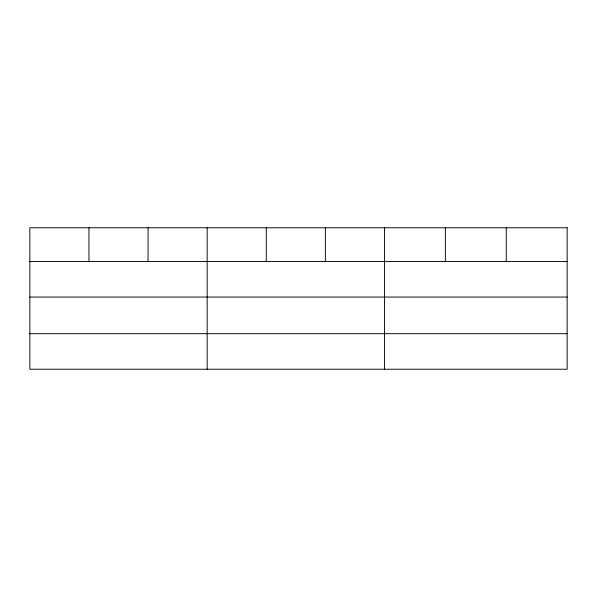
<?xml version="1.0" encoding="UTF-8"?>
<svg xmlns="http://www.w3.org/2000/svg" width="597" height="597" viewBox="0 0 597 597"><rect width="100%" height="100%" fill="white"/><g stroke="black" fill="none" stroke-linecap="round" stroke-linejoin="round"><path stroke-width="0.9" d="M29.85 261.516L567.15 261.516M29.85 297.06L567.15 297.06M29.85 333.686L567.15 333.686M506.256 227.77L506.256 261.516M445.362 227.77L445.362 261.516M384.468 227.77L384.468 369.23M325.365 227.77L325.365 261.516M266.262 227.77L266.262 261.516M207.159 227.77L207.159 369.23M148.056 227.77L148.056 261.516M88.953 227.77L88.953 261.516M567.15 227.77L29.85 227.77L29.85 369.23L567.15 369.23L567.15 227.77"/></g></svg>
